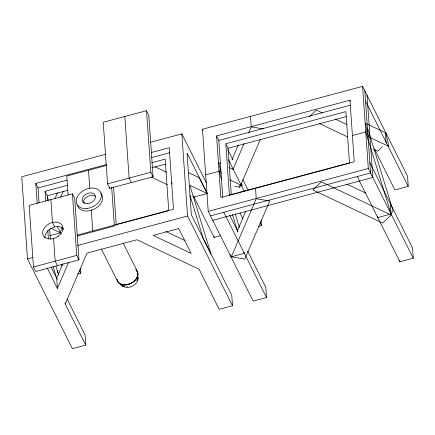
<?xml version="1.0" encoding="UTF-8"?>
<svg xmlns="http://www.w3.org/2000/svg" width="435" height="435" viewBox="0 0 435 435"><rect width="100%" height="100%" fill="white"/><g stroke="black" fill="none" stroke-linecap="round" stroke-linejoin="round"><path stroke-width="0.65" d="M138.428 277.046C138.33 284.593 129.282 289.884 122.67 286.241M137.596 278.846L137.781 278.248L137.536 279.025M54.87 198.898L57.523 192.705M60.634 197.398L63.287 191.21M62.259 227.293L60.182 232.138L57.458 226.7M68.61 262.349L57.409 288.443L56.691 278.183L62.944 263.615M105.64 154.3L21.75 176.773L27.481 258.896L72.417 348.642L85.76 345.069L65.196 303.994L87.027 253.116L136.96 239.739L199.094 269.232L219.169 309.328L232.513 305.751L231.795 295.485L191.351 214.716L187.055 153.125L207.424 193.809M231.953 159.873L238.32 145.04M232.937 169.525L244.078 143.561M248.592 133.056L251.245 126.873L250.527 116.607M234.655 186.376L239.794 187.235L260.222 139.646M237.233 231.11L245.721 211.328M256.253 198.724L231.317 256.824L244.802 259.086L269.743 200.986L256.253 198.724L255.541 188.458M137.357 279.58L136.786 280.787M172.048 182.586L171.727 183.097L172.032 184.092M205.76 174.875L219.099 171.303L220.773 168.633M352.47 135.573L365.808 132.001L367.82 128.798L393.077 210.79L391.07 213.993L377.727 217.571L377.33 216.277M309.307 116.749L316.327 110.05L322.449 112.953M382.36 146.742L377.683 151.211L374.008 149.466M391.119 215.02L382.691 223.063L312.912 189.943L321.34 181.901L391.119 215.02L390.402 204.754M192.732 196.549L193.89 197.093L207.229 193.521L199.322 177.73L188.36 172.564M146.53 110.675L103.231 122.273L107.532 183.864L109.778 188.355L153.076 176.751L148.781 115.161L146.53 110.675L150.831 172.265L153.076 176.751M150.466 142.294L181.841 133.888L206.407 182.945M247.613 250.995L265.78 287.274L266.497 297.54L253.159 301.112L208.218 211.372L202.487 129.249L362.583 86.358L407.519 176.104L408.237 186.37L394.898 189.943L374.307 148.824M37.209 203.564L35.806 183.467L106.363 164.566M151.26 152.538L169.22 147.726L173.516 209.317L77.305 235.09M106.145 165.512L66.789 176.055L68.11 195.01M349.957 100.197L354.253 161.793L220.844 197.533L216.548 135.938L349.957 100.197L350.518 101.322M35.806 183.467L38.052 187.953L66.892 180.226M151.358 157.595L169.579 152.718M216.548 135.938L218.794 140.423L350.24 105.21M45.757 200.921L45.082 191.297L67.952 185.169M151.81 162.706L165.153 159.134L168.731 210.458L115.367 224.754M225.819 143.773L345.89 111.605L349.474 162.935L229.403 195.097L225.819 143.773L228.07 148.259L231.317 194.858M45.082 191.297L47.328 195.783L67.343 190.427M151.766 167.807L165.523 164.12M228.07 148.259L346.168 116.618M107.532 183.864L150.831 172.265M72.438 193.814L29.167 205.407L33.462 266.998L35.708 271.489L78.985 259.891L74.689 198.3L72.438 193.814L76.734 255.405L78.985 259.891M61.117 234.008L60.525 232.823L49.742 235.71M76.968 236.075L114.361 226.059L111.67 187.48M27.481 258.896L32.603 257.525M77.43 245.519L187.572 216.01L232.513 305.751M208.218 211.372L368.309 168.486L413.25 258.227L399.906 261.799L357.217 176.545M210.464 215.858L370.555 172.972L364.829 90.844M33.462 266.998L76.734 255.405M212.71 220.344L372.806 177.458L367.075 95.336M77.713 274.017L80.747 273.207L80.388 268.074M194.048 197.169L194.657 197.425L194.005 197.147L214.156 237.466L220.828 235.683M258.308 226.532L261.484 225.683L261.13 220.55M126.705 286.556L127.531 286.54M251.245 126.873L263.447 128.923M123.872 286.089L124.617 286.284M123.306 285.887L121.947 285.284M373.801 149.178L374.997 149.743M220.523 163.457L218.729 162.608L221.268 173.576M228.908 167.41L233.698 169.666M229.653 179.824L242.23 185.75L241.632 183.173M207.229 193.521L189.856 185.332L211.073 254.203L203.286 238.657L189.954 195.386M50.677 228.185L60.525 232.823M335.303 119.054L346.929 124.573M319.535 123.611L347.69 136.976M346.94 184.125L365.917 193.135M154.893 166.735L166.523 172.26M151.44 177.137L167.279 184.657M165.92 231.518L184.897 240.522M121.36 285.485L122.599 286.203M121.979 285.893L123.257 286.534M120.196 284.582L120.767 285.072M365.547 101.11L408.237 186.37M369.842 162.706L412.532 247.961L413.25 258.227M227.766 149.509L232.915 159.786M242.904 179.742L248.053 190.019M228.484 159.775L244.225 191.215M259.972 222.66L261.484 225.683M202.487 129.249L203.053 130.369M239.968 212.933L242.996 218.979M229.751 215.32L237.923 231.648M223.808 212.285L266.497 297.54M193.292 195.902L193.89 197.093M131.354 182.575L129.108 178.084L124.812 116.493M123.181 243.165L137.482 271.717M101.366 249.027L117.488 281.222M47.143 197.267L48.655 200.285M62.488 227.913L63.396 229.724M79.262 270.238L80.747 273.207M50.884 199.589L52.477 222.426L54.728 226.918A11.076 7.781 -26.6 0 1 63.303 228.5M58.263 236.161L58.404 236.439M53.744 238.831L53.603 238.554L55.18 261.179L57.431 265.665M61.161 264.311L62.053 266.089M51.189 267.193L56.577 277.96L53.048 266.503M56.691 278.183L57.284 279.362M67.153 299.073L85.042 334.803L85.76 345.069M47.127 267.922L57.409 288.443M365.808 132.001L391.07 213.993M235.232 213.938L239.408 227.494M219.099 171.303L221.687 179.693M232.426 214.558L237.798 231.991M243.964 252.006L244.361 253.295L231.023 256.873L230.224 254.29M55.919 266.084L58.469 274.376M399.819 260.516L399.906 261.799M385.388 132.903L386.106 143.169M362.583 86.358L368.309 168.486M239.658 185.31L239.794 187.235M218.794 140.423L222.758 197.283M214.069 236.183L214.156 237.466M181.841 133.888L187.572 216.01M113.589 187.224L116.232 225.129M109.68 187.001L109.778 188.355M88.512 170.237L89.779 188.377M91.274 209.871L92.807 231.833M65.103 302.711L65.196 303.994M47.328 195.783L47.654 200.453M49.655 229.114L50.351 239.114M47.812 230.436L48.394 238.777M38.052 187.953L39.079 202.628M57.289 270.548L57.3 272.56M100.931 193.319A13.316 9.352 -26.6 0 1 94.221 209.137A13.316 9.352 -26.6 0 1 77.55 205.005M83.433 203.014A7.047 4.948 -26.6 0 1 87.517 196.511A7.047 4.948 -26.6 0 1 95.428 196.468M136.704 270.467A11.071 7.776 -26.6 0 1 130.625 283.582A11.071 7.776 -26.6 0 1 117.053 279.727M135.791 269.689A10.957 7.694 -26.6 0 1 131.185 283.212A10.957 7.694 -26.6 0 1 117.156 279.411M136.633 270.662A10.864 7.629 -26.6 0 1 130.94 283.267A10.864 7.629 -26.6 0 1 117.417 280.314M84.439 202.797A11.071 7.776 -26.6 0 1 85.097 201.992M52.477 222.432A11.076 7.781 -26.6 0 1 62.923 227.826A11.076 7.781 -26.6 0 1 53.63 238.527M44.892 237.766A11.071 7.776 -26.6 0 1 54.56 226.961M53.434 238.597A11.071 7.776 -26.6 0 1 42.646 233.274A11.071 7.776 -26.6 0 1 52.314 222.475M178.725 228.56L153.174 235.4L191.188 253.442L178.725 228.56M385.791 132.903L365.433 123.312L368.575 136.856L388.939 146.448L385.791 132.903M86.402 208.517A13.316 9.352 -26.6 0 0 100.73 192.373A13.316 9.352 -26.6 0 0 79.268 193.977A13.316 9.352 -26.6 0 0 86.402 208.517M87.527 203.7A7.047 4.948 -26.6 0 0 95.113 195.157A7.047 4.948 -26.6 0 0 83.754 196.006A7.047 4.948 -26.6 0 0 87.527 203.7"/></g></svg>
